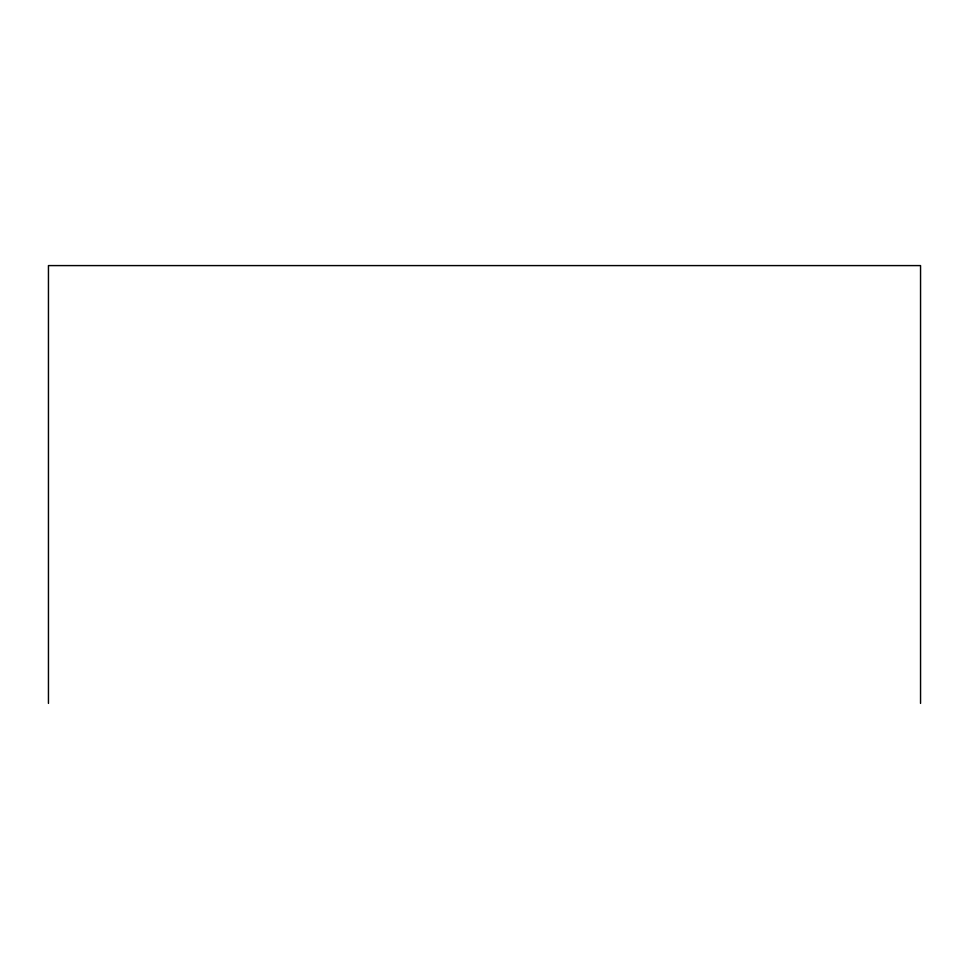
<?xml version="1.0" encoding="UTF-8"?>
<svg xmlns="http://www.w3.org/2000/svg" width="969" height="969" viewBox="0 0 969 969"><rect width="100%" height="100%" fill="white"/><g stroke="black" fill="none" stroke-linecap="round" stroke-linejoin="round"><path stroke-width="1.45" d="M920.55 703.409L920.55 265.591L48.45 265.591L48.45 703.409"/></g></svg>
